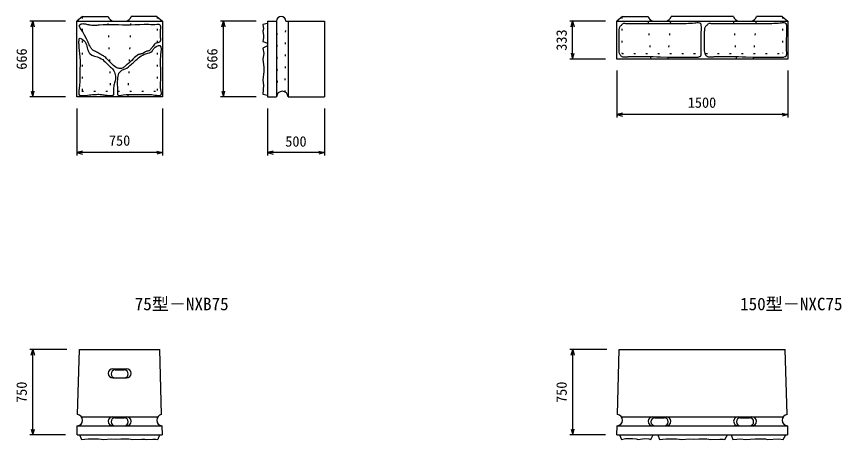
# Model space of a CAD drawing. Units: millimetres, scale not verified. Extents: x -25200 to 25200, y -17820 to 17820.
# Drawn here: x -2908 to 4331, y 3309 to 7020 of the extents above; entities that cross this region are included whole.
import ezdxf
from ezdxf.enums import TextEntityAlignment as Align

# ---------------------------------------------------------------- set-up
doc = ezdxf.new("R2010")
doc.units = ezdxf.units.MM
doc.header["$LTSCALE"] = 60
doc.linetypes.add('DOTTED', pattern=[1.75, 0.25, -1.5])
for name, color, linetype, lineweight in [('0-0_DIM', 7, 'Continuous', 25), ('0-4_OUTLINE', 3, 'Continuous', 25), ('0-5_OUTLINE2', 4, 'Continuous', 25), ('0-6_TXT', 7, 'Continuous', 25)]:
    doc.layers.add(name, color=color, linetype=linetype, lineweight=lineweight)
doc.styles.add('ＭＳ ゴシック', font='')
doc.styles.get('ＭＳ ゴシック').set_extended_font_data('MS Gothic')

msp = doc.modelspace()

# ---------------------------------------------------------------- linework, layer by layer
at = {"layer": '0-0_DIM'}
for p, q in [((-2477.85, 6979.99), (-2790.44, 6979.99)), ((-2765.44, 6313.99), (-2765.44, 6979.99)), ((-805.36, 6979.99), (-1117.95, 6979.99)), ((-1092.95, 6313.99), (-1092.95, 6979.99)), ((2259.66, 6979.99), (1947.07, 6979.99)), ((1972.07, 6646.99), (1972.07, 6979.99)), ((2259.66, 6646.99), (1947.07, 6646.99)), ((2359.66, 6546.99), (2359.66, 6134.4)), ((3859.66, 6546.99), (3859.66, 6134.4)), ((-2477.85, 6313.99), (-2790.44, 6313.99)), ((-805.36, 6313.99), (-1117.95, 6313.99)), ((-2377.85, 6213.99), (-2377.85, 5801.4)), ((-1627.85, 6213.99), (-1627.85, 5801.4)), ((-705.36, 6213.99), (-705.36, 5801.4)), ((-205.36, 6213.99), (-205.36, 5801.4)), ((3859.66, 6159.4), (2359.66, 6159.4)), ((-1627.85, 5826.4), (-2377.85, 5826.4)), ((-205.36, 5826.4), (-705.36, 5826.4)), ((-2466.93, 4098.61), (-2789.72, 4098.61)), ((-2764.72, 3348.61), (-2764.72, 4098.61)), ((2270.57, 4098.61), (1947.78, 4098.61)), ((1972.78, 3348.61), (1972.78, 4098.61)), ((-2476.7, 3348.61), (-2789.72, 3348.61)), ((2260.8, 3348.61), (1947.78, 3348.61))]:
    msp.add_line(p, q, dxfattribs=at)
for points in [[(-2778.83, 6929.99), (-2765.44, 6979.99), (-2752.04, 6929.99)], [(-1106.34, 6929.99), (-1092.95, 6979.99), (-1079.55, 6929.99)], [(1958.67, 6929.99), (1972.07, 6979.99), (1985.47, 6929.99)], [(1958.67, 6696.99), (1972.07, 6646.99), (1985.47, 6696.99)], [(-2778.83, 6363.99), (-2765.44, 6313.99), (-2752.04, 6363.99)], [(-1106.34, 6363.99), (-1092.95, 6313.99), (-1079.55, 6363.99)], [(2409.66, 6172.8), (2359.66, 6159.4), (2409.66, 6146)], [(3809.66, 6172.8), (3859.66, 6159.4), (3809.66, 6146)], [(-2327.85, 5839.8), (-2377.85, 5826.4), (-2327.85, 5813)], [(-1677.85, 5839.8), (-1627.85, 5826.4), (-1677.85, 5813)], [(-655.36, 5839.8), (-705.36, 5826.4), (-655.36, 5813)], [(-255.36, 5839.8), (-205.36, 5826.4), (-255.36, 5813)], [(-2778.12, 4048.61), (-2764.72, 4098.61), (-2751.32, 4048.61)], [(1959.39, 4048.61), (1972.78, 4098.61), (1986.18, 4048.61)], [(-2778.12, 3398.61), (-2764.72, 3348.61), (-2751.32, 3398.61)], [(1959.39, 3398.61), (1972.78, 3348.61), (1986.18, 3398.61)]]:
    msp.add_lwpolyline(points, dxfattribs=at)
at = {"layer": '0-4_OUTLINE'}
for p, q in [((-2377.85, 6979.99), (-1627.85, 6979.99)), ((-2377.85, 6313.99), (-2377.85, 6979.99)), ((-1627.85, 6979.99), (-1627.85, 6313.99)), ((-705.36, 6979.99), (-705.36, 6313.99)), ((-705.36, 6979.99), (-625.36, 6979.99)), ((-545.36, 6979.99), (-205.36, 6979.99)), ((-205.36, 6979.99), (-205.36, 6313.99)), ((2359.66, 6979.99), (3859.66, 6979.99)), ((2359.66, 6646.99), (2359.66, 6979.99)), ((3859.66, 6979.99), (3859.66, 6646.99)), ((3859.66, 6646.99), (2359.66, 6646.99)), ((-1627.85, 6313.99), (-2377.85, 6313.99)), ((-705.36, 6313.99), (-625.36, 6313.99)), ((-525.36, 6313.99), (-205.36, 6313.99)), ((-2371.57, 3528.21), (-2356.04, 4098.61)), ((-2356.04, 4098.61), (-1649.65, 4098.61)), ((-1634.12, 3528.21), (-1649.65, 4098.61)), ((2365.93, 3528.21), (2381.47, 4098.61)), ((2381.47, 4098.61), (3837.85, 4098.61)), ((3853.38, 3528.21), (3837.85, 4098.61)), ((-2062.85, 3928.61), (-1942.85, 3928.61)), ((-2043.29, 3918.85), (-1962.4, 3918.85)), ((-2062.85, 3848.61), (-1942.85, 3848.61)), ((-2062.85, 3508.61), (-1942.85, 3508.61)), ((-2043.29, 3498.85), (-1962.4, 3498.85)), ((2674.66, 3508.61), (2794.66, 3508.61)), ((2694.21, 3498.85), (2775.1, 3498.85)), ((3424.66, 3508.61), (3544.66, 3508.61)), ((3444.21, 3498.85), (3525.1, 3498.85)), ((-2376.7, 3348.61), (-2374.42, 3428.61)), ((-2062.85, 3428.61), (-1942.85, 3428.61)), ((-1631.27, 3428.61), (-1628.99, 3348.61)), ((2360.8, 3348.61), (2363.09, 3428.61)), ((2674.66, 3428.61), (2794.66, 3428.61)), ((3424.66, 3428.61), (3544.66, 3428.61)), ((3856.23, 3428.61), (3858.52, 3348.61)), ((-2376.7, 3348.61), (-1628.99, 3348.61)), ((2360.8, 3348.61), (3858.52, 3348.61))]:
    msp.add_line(p, q, dxfattribs=at)
for centre, radius, start, end in [((-585.36, 6979.99), 40, 0, 180), ((-575.36, 6313.99), 50, 0, 180), ((-2062.85, 3888.61), 40, 90, 270), ((-2043.29, 3883.73), 35.12, 90, 270), ((-1962.4, 3883.73), 35.12, 270, 90), ((-1942.85, 3888.61), 40, 270, 90), ((-2377.85, 3478.61), 50, 273.93581, 82.79104), ((-2062.85, 3468.61), 40, 90, 270), ((-2043.29, 3463.73), 35.12, 90, 270), ((-1962.4, 3463.73), 35.12, 270, 90), ((-1942.85, 3468.61), 40, 270, 90), ((-1627.85, 3478.61), 50, 97.20896, 266.06419), ((2359.66, 3478.61), 50, 273.93581, 82.79104), ((2674.66, 3468.61), 40, 90, 270), ((2694.21, 3463.73), 35.12, 90, 270), ((2775.1, 3463.73), 35.12, 270, 90), ((2794.66, 3468.61), 40, 270, 90), ((3424.66, 3468.61), 40, 90, 270), ((3444.21, 3463.73), 35.12, 90, 270), ((3525.1, 3463.73), 35.12, 270, 90), ((3544.66, 3468.61), 40, 270, 90), ((3859.66, 3478.61), 50, 97.20896, 266.06419)]:
    msp.add_arc(centre, radius, start, end, dxfattribs=at)
at = {"layer": '0-5_OUTLINE2'}
for p, q in [((-2328.3, 7019.99), (-2377.85, 6979.99)), ((-2328.3, 7019.99), (-2104.35, 7019.99)), ((-1677.4, 7019.99), (-1901.34, 7019.99)), ((-1677.4, 7019.99), (-1627.85, 6979.99)), ((-625.36, 6979.99), (-625.36, 6313.99)), ((-525.36, 6979.99), (-525.36, 6313.99)), ((2409.21, 7019.99), (2359.66, 6979.99)), ((2409.21, 7019.99), (2633.16, 7019.99)), ((3383.16, 7019.99), (2836.16, 7019.99)), ((3810.11, 7019.99), (3586.16, 7019.99)), ((3810.11, 7019.99), (3859.66, 6979.99)), ((-2337.85, 3508.61), (-1667.85, 3508.61)), ((2399.66, 3508.61), (3819.66, 3508.61)), ((-2374.42, 3428.61), (-1631.27, 3428.61)), ((2363.09, 3428.61), (3856.23, 3428.61)), ((-1651.8, 3348.61), (-1667.63, 3308.61)), ((3361.79, 3348.61), (3377.71, 3308.61)), ((3818.91, 3308.61), (3842.38, 3348.61))]:
    msp.add_line(p, q, dxfattribs=at)
at = {"layer": '0-5_OUTLINE2', "linetype": 'DOTTED'}
for p, q in [((-2332.85, 7016.32), (-2332.85, 6363.99)), ((-2077.85, 6313.99), (-2104.35, 7019.99)), ((-1928.41, 6313.99), (-1901.34, 7019.99)), ((-1672.85, 7016.32), (-1672.85, 6363.99)), ((-625.36, 6979.99), (-620.52, 6335.45)), ((-550.03, 6357.1), (-545.36, 6979.99)), ((2404.66, 7016.32), (2404.66, 6696.99)), ((2659.66, 6646.99), (2633.16, 7019.99)), ((2809.1, 6646.99), (2836.16, 7019.99)), ((3409.66, 6646.99), (3383.16, 7019.99)), ((3559.1, 6646.99), (3586.16, 7019.99)), ((3814.66, 7016.32), (3814.66, 6696.99)), ((2403.79, 6696.76), (3815.53, 6696.76)), ((-2333.72, 6363.76), (-1671.97, 6363.76))]:
    msp.add_line(p, q, dxfattribs=at)
at = {"layer": '0-5_OUTLINE2'}
for points in [[(-2279.68, 6793.53), (-2294.67, 6824.97), (-2310.26, 6855.99), (-2327.07, 6886.17), (-2345.72, 6915.09), (-2348.01, 6918.35), (-2350.19, 6921.69), (-2352.14, 6925.19), (-2353.73, 6928.96), (-2354.77, 6932.77), (-2355.22, 6936.7), (-2354.92, 6940.52), (-2353.73, 6944.02), (-2352.42, 6946.04), (-2350.77, 6947.86), (-2348.86, 6949.5), (-2346.79, 6950.96), (-2343.49, 6952.9), (-2340.06, 6954.49), (-2336.54, 6955.74), (-2332.94, 6956.63), (-2325.44, 6957.41), (-2317.81, 6957.07), (-2310.13, 6955.96), (-2302.49, 6954.44), (-2294.09, 6952.62), (-2285.77, 6950.79), (-2277.49, 6949.02), (-2269.18, 6947.38), (-2258.1, 6945.52), (-2246.92, 6944.11), (-2235.68, 6943.24), (-2224.43, 6943.01), (-2212.93, 6943.48), (-2201.45, 6944.47), (-2189.98, 6945.74), (-2178.51, 6947.04), (-2146.25, 6949.71), (-2113.92, 6950.97), (-2081.55, 6951.15)], [(-2081.55, 6951.15), (-2049.19, 6950.55), (-2013.54, 6949.36), (-1977.91, 6948.1), (-1942.26, 6947.25), (-1906.53, 6947.32), (-1866.41, 6948.78), (-1826.29, 6950.83), (-1786.35, 6952.28), (-1746.74, 6951.94), (-1729.58, 6951.07), (-1712.35, 6950.32), (-1694.88, 6950.38), (-1677.02, 6951.94), (-1672.05, 6952.66), (-1667.15, 6953.16), (-1662.4, 6953.04), (-1657.91, 6951.94), (-1654.41, 6950.03), (-1651.26, 6947.34), (-1648.59, 6944.1), (-1646.48, 6940.51), (-1643.93, 6931.57), (-1643.87, 6922.15), (-1645.11, 6912.46), (-1646.48, 6902.72), (-1647.05, 6893.07), (-1646.97, 6883.56), (-1646.64, 6874.15), (-1646.48, 6864.79), (-1646.65, 6857.4), (-1646.9, 6849.97), (-1646.94, 6842.45), (-1646.48, 6834.79), (-1645.4, 6826.81), (-1644.43, 6818.87), (-1644.49, 6811.23), (-1646.48, 6804.12), (-1648.25, 6801.13), (-1650.52, 6798.39)], [(-705.36, 6958.52), (-745.36, 6948.91), (-740.66, 6911.01), (-745.36, 6891.35), (-739.82, 6854.61), (-739.82, 6833.3), (-745.36, 6800.43), (-705.36, 6786.23)], [(2433.95, 6662.05), (2428.3, 6662.33), (2422.62, 6662.86), (2417.48, 6663.55), (2412.41, 6664.54), (2407.55, 6666.01), (2402.99, 6668.12), (2398.49, 6671.28), (2394.5, 6675.2), (2391.05, 6679.69), (2388.15, 6684.55), (2383.84, 6695.16), (2381.38, 6706.31), (2380.19, 6717.79), (2379.74, 6729.38), (2379.51, 6747.33), (2379.54, 6765.13), (2379.67, 6782.85), (2379.74, 6800.6), (2379.61, 6821.13), (2379.41, 6841.7), (2379.37, 6862.22), (2379.74, 6882.57), (2380, 6889.25), (2380.35, 6895.96), (2380.82, 6902.73), (2381.45, 6909.63), (2382.1, 6915.13), (2383.08, 6920.52), (2384.63, 6925.62), (2386.96, 6930.21), (2389.82, 6933.78), (2393.2, 6937.04), (2396.82, 6940.25), (2400.4, 6943.65), (2404.22, 6947.99), (2407.9, 6952.39), (2411.7, 6956.3), (2415.92, 6959.17), (2421.7, 6960.74)], [(2421.7, 6960.74), (2428.16, 6960.79), (2434.98, 6960.03), (2441.87, 6959.17), (2448.81, 6958.75), (2455.55, 6958.82), (2462.16, 6959.2), (2468.71, 6959.75)], [(2468.71, 6959.75), (2512.2, 6959.72), (2555.7, 6959.7), (2599.19, 6959.7), (2642.68, 6959.75), (2683.84, 6959.83), (2725.01, 6959.9), (2766.18, 6959.89), (2807.35, 6959.75), (2847.79, 6959.46), (2888.23, 6959.22), (2928.66, 6959.23), (2969.07, 6959.75), (2987.71, 6960.24), (3006.34, 6961.07), (3024.95, 6962.39), (3043.56, 6964.4), (3053.62, 6965.71), (3063.7, 6966.6), (3073.8, 6966.39), (3083.95, 6964.4), (3086.81, 6963.41), (3089.51, 6962.17), (3091.91, 6960.61), (3093.85, 6958.68), (3095.33, 6956.09), (3096.25, 6953.12), (3096.78, 6949.9), (3097.1, 6946.57), (3098.29, 6924.09), (3098.39, 6902.45), (3097.84, 6881.28), (3097.1, 6860.18), (3096.22, 6818.79), (3096.07, 6776.82), (3096.44, 6734.81), (3097.1, 6693.3), (3097.13, 6691.28), (3097.15, 6689.26), (3097.14, 6687.21)], [(3183.95, 6662.05), (3178.3, 6662.33), (3172.62, 6662.86), (3167.48, 6663.55), (3162.41, 6664.54), (3157.55, 6666.01), (3152.99, 6668.12), (3148.49, 6671.28), (3144.5, 6675.2), (3141.05, 6679.69), (3138.15, 6684.55), (3133.84, 6695.16), (3131.38, 6706.31), (3130.19, 6717.79), (3129.74, 6729.38), (3129.51, 6747.33), (3129.54, 6765.13), (3129.67, 6782.85), (3129.74, 6800.6), (3129.61, 6821.13), (3129.41, 6841.7), (3129.37, 6862.22), (3129.74, 6882.57), (3130, 6889.25), (3130.35, 6895.96), (3130.82, 6902.73), (3131.45, 6909.63), (3132.1, 6915.13), (3133.08, 6920.52), (3134.63, 6925.62), (3136.96, 6930.21), (3139.82, 6933.78), (3143.2, 6937.04), (3146.82, 6940.25), (3150.4, 6943.65), (3154.22, 6947.99), (3157.9, 6952.39), (3161.7, 6956.3), (3165.92, 6959.17), (3171.7, 6960.74)], [(3171.7, 6960.74), (3178.16, 6960.79), (3184.98, 6960.03), (3191.87, 6959.17), (3198.81, 6958.75), (3205.55, 6958.82), (3212.16, 6959.2), (3218.71, 6959.75)], [(3218.71, 6959.75), (3262.2, 6959.72), (3305.7, 6959.7), (3349.19, 6959.7), (3392.68, 6959.75), (3433.84, 6959.83), (3475.01, 6959.9), (3516.18, 6959.89), (3557.35, 6959.75), (3597.79, 6959.46), (3638.23, 6959.22), (3678.66, 6959.23), (3719.07, 6959.75), (3737.71, 6960.24), (3756.34, 6961.07), (3774.95, 6962.39), (3793.56, 6964.4), (3803.62, 6965.71), (3813.7, 6966.6), (3823.8, 6966.39), (3833.95, 6964.4), (3836.81, 6963.41), (3839.51, 6962.17), (3841.91, 6960.61), (3843.85, 6958.68), (3845.33, 6956.09), (3846.25, 6953.12), (3846.78, 6949.9), (3847.1, 6946.57), (3848.29, 6924.09), (3848.39, 6902.45), (3847.84, 6881.28), (3847.1, 6860.18), (3846.22, 6818.79), (3846.07, 6776.82), (3846.44, 6734.81), (3847.1, 6693.3), (3847.13, 6691.28), (3847.15, 6689.26), (3847.14, 6687.21)], [(-2268.29, 6330.23), (-2284.94, 6326.92), (-2301.83, 6324.28), (-2319.17, 6322.99), (-2337.19, 6323.72), (-2341.23, 6324.23), (-2345.14, 6324.99), (-2348.74, 6326.09), (-2351.86, 6327.65), (-2357.3, 6334.48), (-2359.21, 6344.31), (-2358.82, 6355.98), (-2357.4, 6368.35), (-2352.92, 6412.63), (-2350.62, 6452.2), (-2349.57, 6489.26), (-2348.85, 6525.99), (-2347.96, 6559.43), (-2347.24, 6593.93), (-2347.33, 6629.13), (-2348.85, 6664.65), (-2351.31, 6692.66), (-2354.35, 6720.34), (-2357.26, 6747.42), (-2359.34, 6773.62), (-2359.71, 6782.02), (-2359.87, 6790.59), (-2359.76, 6799.65), (-2359.34, 6809.49), (-2358.95, 6814.8), (-2358.2, 6819.86), (-2356.84, 6824.14), (-2354.62, 6827.11), (-2350.13, 6828.46), (-2344.32, 6827.37), (-2337.86, 6824.59), (-2331.37, 6820.88), (-2317.13, 6810.15), (-2306.46, 6798.33), (-2298.71, 6785.46)], [(-2298.71, 6785.46), (-2293.19, 6771.61), (-2289.73, 6759.14), (-2286.74, 6746.27), (-2283.55, 6733.28), (-2279.48, 6720.42), (-2276.54, 6713.31), (-2273.08, 6706.51), (-2269.07, 6700.15), (-2264.47, 6694.42), (-2246.22, 6680.81), (-2224.06, 6672.03), (-2200.25, 6665.01), (-2177.04, 6656.73), (-2163.9, 6649.84), (-2151.69, 6641.63), (-2140.25, 6632.4), (-2129.44, 6622.47), (-2119.82, 6612.89), (-2110.37, 6603.16), (-2100.84, 6593.47), (-2090.99, 6584.02), (-2082.41, 6576.33), (-2073.87, 6568.61), (-2065.84, 6560.53), (-2058.74, 6551.76), (-2052.86, 6541.93), (-2048.25, 6531.3), (-2044.77, 6520.1), (-2042.25, 6508.58), (-2040.44, 6495.39), (-2039.77, 6482.2), (-2040.34, 6469.09), (-2042.25, 6456.18), (-2044.56, 6446.61), (-2047.29, 6437.11), (-2050.06, 6427.6), (-2052.48, 6417.99), (-2054.45, 6406.82), (-2055.61, 6395.52)], [(-2189.74, 6698.97), (-2197.51, 6703.72), (-2205.31, 6708.4), (-2213.25, 6712.95), (-2221.39, 6717.25), (-2226.68, 6719.85), (-2231.92, 6722.52), (-2236.92, 6725.45), (-2241.5, 6728.86), (-2246.31, 6733.76), (-2250.49, 6739.35), (-2254.28, 6745.35), (-2257.92, 6751.49), (-2261.73, 6757.81), (-2265.51, 6764.06), (-2269.14, 6770.35), (-2272.51, 6776.77), (-2274.43, 6780.88), (-2276.25, 6785.06), (-2277.98, 6789.28), (-2279.68, 6793.53)], [(-2019.86, 6336.89), (-2019.69, 6349.24), (-2019.59, 6361.77), (-2019.62, 6374.67), (-2019.86, 6388.12), (-2021.46, 6435.39), (-2019.91, 6483.02), (-2009.2, 6523.66), (-1983.33, 6549.99), (-1976.74, 6552.68), (-1969.73, 6554.99), (-1962.58, 6557.26), (-1955.52, 6559.8), (-1939.82, 6568.01), (-1925.56, 6578.54), (-1912.11, 6590.33), (-1898.81, 6602.31), (-1891.88, 6608.24), (-1884.89, 6614.04), (-1877.91, 6619.84), (-1871.01, 6625.75), (-1859.63, 6636.13), (-1848.4, 6646.7), (-1837.02, 6657.02), (-1825.21, 6666.63), (-1813.07, 6674.95), (-1800.17, 6682.17), (-1786.43, 6688.3), (-1771.77, 6693.33), (-1756.72, 6697.38), (-1741.92, 6701.62), (-1728.57, 6707.27), (-1717.9, 6715.57), (-1713.82, 6721.03), (-1710.16, 6727.15), (-1706.36, 6733.57), (-1701.87, 6739.99), (-1690.19, 6751.34), (-1676.2, 6760.07), (-1662.25, 6764.87)], [(-1650.52, 6798.39), (-1653.19, 6795.99), (-1656.17, 6794.02), (-1662.43, 6791.51), (-1669.09, 6790.06), (-1675.78, 6788.85), (-1682.14, 6787.06), (-1690.05, 6782.45), (-1696.93, 6775.87), (-1703.12, 6768.17), (-1708.99, 6760.2), (-1713.81, 6753.95), (-1718.65, 6747.92), (-1723.53, 6741.93), (-1728.44, 6735.8), (-1732.02, 6731.26), (-1735.76, 6726.89), (-1739.81, 6723), (-1744.32, 6719.92), (-1750.27, 6717.58), (-1756.71, 6716.11), (-1763.3, 6714.85), (-1769.71, 6713.12), (-1777.38, 6709.47), (-1784.58, 6704.8), (-1791.71, 6700.05), (-1799.18, 6696.1), (-1802.74, 6694.81), (-1806.41, 6693.78), (-1810.16, 6692.92), (-1813.95, 6692.15), (-1819.84, 6690.94), (-1825.68, 6689.59), (-1831.39, 6687.98), (-1836.9, 6685.99), (-1849.65, 6679), (-1861.24, 6669.75), (-1872.11, 6659.18), (-1882.74, 6648.21), (-1895.91, 6635.31)], [(-1662.25, 6764.87), (-1650.73, 6764.4), (-1641.62, 6753.64), (-1639.24, 6734.04), (-1640.9, 6709.79), (-1643.86, 6685.05), (-1645.74, 6665.51), (-1646.74, 6647.92), (-1647.06, 6631.34), (-1646.91, 6614.85), (-1646.57, 6600.01), (-1646.13, 6584.75), (-1645.7, 6569.28), (-1645.39, 6553.81), (-1645.26, 6540.21), (-1645.25, 6526.7), (-1645.31, 6513.2), (-1645.39, 6499.63), (-1645.45, 6486.15), (-1645.55, 6472.67), (-1645.76, 6459.32), (-1646.15, 6446.22), (-1646.89, 6429.64), (-1647.35, 6413.01), (-1646.82, 6395.63), (-1644.62, 6376.79), (-1642.06, 6362.86), (-1639.89, 6349.31), (-1639.65, 6337.55), (-1642.85, 6328.99), (-1651.43, 6324.39), (-1664.15, 6323.71), (-1679.27, 6325.42), (-1695, 6327.95), (-1724, 6331.52), (-1750.03, 6332.95), (-1774.69, 6333.04), (-1799.58, 6332.53), (-1821.33, 6332.16), (-1843.59, 6331.99)], [(-705.36, 6761.59), (-745.36, 6742.31), (-737.55, 6695.69), (-745.36, 6646.29), (-737.55, 6571.08), (-737.55, 6537.35), (-745.36, 6461.49), (-740.34, 6417.25), (-745.36, 6338.19), (-705.36, 6328.99)], [(-1895.91, 6635.31), (-1909.33, 6623.03), (-1922.95, 6611.21), (-1936.69, 6599.66), (-1942.76, 6594.62), (-1948.89, 6589.59), (-1955.11, 6584.55), (-1961.45, 6579.49), (-1967.28, 6574.98), (-1973.32, 6570.83), (-1979.62, 6567.43), (-1986.26, 6565.16), (-1991.08, 6564.43), (-1996.04, 6564.28), (-2001.08, 6564.57), (-2006.13, 6565.16), (-2013.15, 6566.3), (-2020.02, 6567.82), (-2026.68, 6569.81), (-2033.04, 6572.38), (-2046.18, 6580.33), (-2058.05, 6590.56), (-2069.19, 6602.02), (-2080.15, 6613.65), (-2085.85, 6619.38), (-2091.57, 6625), (-2097.26, 6630.62), (-2102.86, 6636.36), (-2109.94, 6644.06), (-2117.03, 6651.79), (-2124.4, 6659.16), (-2132.32, 6665.82), (-2138.73, 6670.17), (-2145.47, 6674.1), (-2152.38, 6677.78), (-2159.34, 6681.42), (-2167.07, 6685.63), (-2174.71, 6689.99), (-2182.25, 6694.45), (-2189.74, 6698.97)], [(3097.14, 6687.21), (3097.1, 6685.12), (3096.85, 6681.21), (3096.24, 6677.34), (3095.09, 6673.75), (3093.22, 6670.66), (3091.14, 6668.68), (3088.63, 6667.08), (3085.85, 6665.78), (3082.92, 6664.71), (3075.92, 6662.74), (3068.94, 6661.44), (3061.96, 6660.62), (3054.96, 6660.14), (3041.97, 6659.69), (3028.89, 6659.65), (3015.77, 6659.85), (3002.63, 6660.14), (2937.23, 6660.95), (2872.02, 6661.08), (2806.88, 6661.34), (2741.74, 6662.57), (2710.08, 6663.69), (2678.42, 6664.91), (2646.76, 6665.89), (2615.11, 6666.33), (2584.07, 6666.05), (2553.03, 6665.54), (2521.93, 6665.43), (2490.76, 6666.33), (2484.44, 6666.66), (2478.13, 6666.88), (2471.84, 6666.83), (2465.59, 6666.33), (2460.46, 6665.5), (2455.35, 6664.46), (2450.25, 6663.41), (2445.13, 6662.58), (2439.56, 6662.11), (2433.95, 6662.05)], [(3847.14, 6687.21), (3847.1, 6685.12), (3846.85, 6681.21), (3846.24, 6677.34), (3845.09, 6673.75), (3843.22, 6670.66), (3841.14, 6668.68), (3838.63, 6667.08), (3835.85, 6665.78), (3832.92, 6664.71), (3825.92, 6662.74), (3818.94, 6661.44), (3811.96, 6660.62), (3804.96, 6660.14), (3791.97, 6659.69), (3778.89, 6659.65), (3765.77, 6659.85), (3752.63, 6660.14), (3687.23, 6660.95), (3622.02, 6661.08), (3556.88, 6661.34), (3491.74, 6662.57), (3460.08, 6663.69), (3428.42, 6664.91), (3396.76, 6665.89), (3365.11, 6666.33), (3334.07, 6666.05), (3303.03, 6665.54), (3271.93, 6665.43), (3240.76, 6666.33), (3234.44, 6666.66), (3228.13, 6666.88), (3221.84, 6666.83), (3215.59, 6666.33), (3210.46, 6665.5), (3205.35, 6664.46), (3200.25, 6663.41), (3195.13, 6662.58), (3189.56, 6662.11), (3183.95, 6662.05)], [(-2055.61, 6395.52), (-2056.15, 6384.22), (-2056.21, 6373.03), (-2056.09, 6365.61), (-2055.96, 6358.18), (-2055.95, 6350.6), (-2056.21, 6342.74), (-2056.48, 6339.17), (-2057.01, 6335.7), (-2058.02, 6332.51), (-2059.69, 6329.77), (-2061.4, 6328.15), (-2063.46, 6326.81), (-2065.76, 6325.74), (-2068.16, 6324.88), (-2076.53, 6323.18), (-2084.93, 6322.99), (-2093.34, 6323.74), (-2101.74, 6324.88), (-2111.26, 6326.09), (-2120.74, 6327.19), (-2130.21, 6328.27), (-2139.66, 6329.43), (-2148.28, 6330.6), (-2156.91, 6331.79), (-2165.55, 6332.87), (-2174.21, 6333.69), (-2184.35, 6334.21), (-2194.5, 6334.31), (-2204.66, 6334.1), (-2214.83, 6333.69), (-2228.21, 6332.98), (-2241.58, 6332.13), (-2254.94, 6331.21), (-2268.29, 6330.23)], [(-1843.59, 6331.99), (-1865.61, 6332.09), (-1886.6, 6332.53), (-1905.78, 6333.21), (-1925.09, 6333.39), (-1946.33, 6332.19), (-1971.33, 6328.72), (-1987.44, 6325.78), (-2002.63, 6324.07), (-2014.2, 6325.83), (-2019.42, 6333.29), (-2019.49, 6334.38), (-2019.5, 6335.51), (-2019.47, 6336.68), (-2019.42, 6337.87)], [(-2353.89, 3348.61), (-2338.06, 3308.61), (-2279.61, 3314.2), (-2230.92, 3315.02), (-2189.57, 3315.29), (-2164.82, 3312.84), (-2146.85, 3308.61), (-2073.65, 3313.12), (-2038.65, 3312.69), (-1993.34, 3314.19), (-1954.47, 3315.27), (-1922.25, 3313.55), (-1905.5, 3311.83), (-1890.66, 3308.61), (-1808.12, 3312.69), (-1781.28, 3311.4), (-1771.32, 3309.7)], [(2383.61, 3348.61), (2399.53, 3308.61), (2437.15, 3316.51), (2467.55, 3317.39), (2497.52, 3316.07), (2529.25, 3313.43), (2547.87, 3308.61), (2603.28, 3316.07), (2639.41, 3314.31), (2657.35, 3308.61), (2678.16, 3348.61)], [(2718.83, 3348.61), (2734.66, 3308.61), (2793.11, 3314.2), (2841.8, 3315.02), (2883.15, 3315.29), (2907.9, 3312.84), (2925.87, 3308.61), (2999.06, 3313.12), (3034.07, 3312.69), (3079.38, 3314.19), (3118.25, 3315.27), (3150.47, 3313.55), (3167.22, 3311.83), (3182.06, 3308.61), (3264.6, 3312.69), (3291.44, 3311.4), (3307.76, 3308.61), (3331.22, 3348.61)], [(-1771.32, 3309.7), (-1710.79, 3312.69), (-1683.95, 3311.4), (-1667.63, 3308.61)], [(3377.71, 3308.61), (3447.81, 3315.13), (3486.35, 3308.61), (3572.67, 3315.65), (3618.97, 3315.65), (3664.22, 3315.13), (3679.51, 3308.61), (3782.31, 3315.13), (3818.91, 3308.61)]]:
    msp.add_lwpolyline(points, dxfattribs=at)
for centre, start, end in [((-2047.21, 7038.96), 198.36646, 258.36646), ((-1958.49, 7038.96), 281.63354, 341.63354), ((2690.3, 7038.96), 198.36646, 258.36646), ((2779.02, 7038.96), 281.63354, 341.63354), ((3440.3, 7038.96), 198.36646, 258.36646), ((3529.02, 7038.96), 281.63354, 341.63354)]:
    msp.add_arc(centre, 60.21, start, end, dxfattribs=at)

# ---------------------------------------------------------------- texts
at = {"layer": '0-0_DIM', "style": 'ＭＳ ゴシック'}
for s, p in [('333', (1947.7, 6719.74)), ('666', (-2789.8, 6553.24)), ('666', (-1117.31, 6553.24)), ('750', (-2789.8, 3629.54)), ('750', (1947.7, 3629.54))]:
    msp.add_text(s, height=91.64, rotation=90, dxfattribs=at).set_placement(p, align=Align.BOTTOM_LEFT)
for s, p in [('1500', (2982.12, 6191.7)), ('750', (-2096.6, 5858.7)), ('500', (-549.43, 5850.77))]:
    msp.add_text(s, height=91.64, dxfattribs=at).set_placement(p, align=Align.BOTTOM_LEFT)
at = {"layer": '0-6_TXT', "style": 'ＭＳ ゴシック'}
for s, p in [('75型－NXB75', (-1870.5, 4409.6)), ('150型－NXC75', (3441.21, 4409.6))]:
    msp.add_text(s, height=110, dxfattribs=at).set_placement(p, align=Align.BOTTOM_LEFT)

doc.saveas('drawing.dxf')
